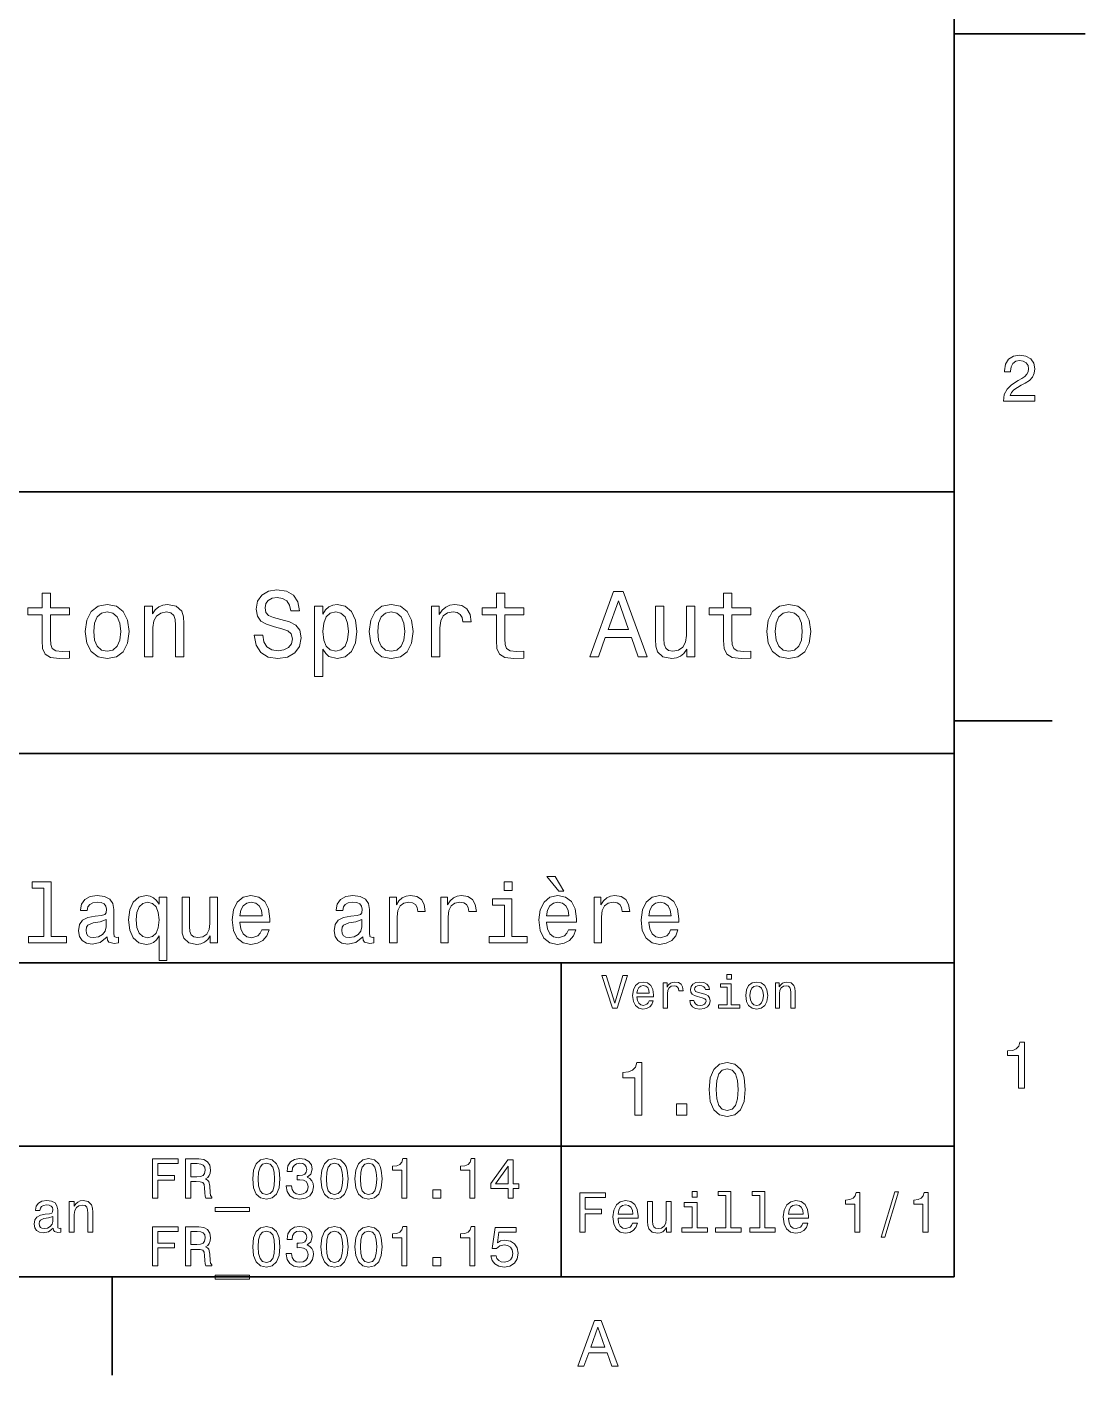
# Model space of a CAD drawing. Extents: x 0 to 297, y 0 to 210.
# Drawn here: x 216.2 to 297, y 2.5 to 105.5 of the extents above; entities that cross this region are included whole.
import ezdxf

# ---------------------------------------------------------------- set-up
doc = ezdxf.new("R2010")
doc.units = 0

msp = doc.modelspace()

# ---------------------------------------------------------------- linework, layer by layer
at = {"color": 7, "lineweight": 35}
for p, q in [((287, 10), (287, 200)), ((97, 70), (287, 70)), ((287, 70), (287, 10)), ((162, 50), (287, 50)), ((162, 34), (287, 34)), ((257, 10), (257, 34)), ((162, 20), (287, 20)), ((10, 10), (287, 10)), ((97, 10), (287, 10))]:
    msp.add_line(p, q, dxfattribs=at)
at = {"color": 7, "lineweight": 35, "ltscale": 0.25}
msp.add_line((287, 105), (297, 105), dxfattribs=at)
at = {"color": 7, "lineweight": 35, "ltscale": 0.1875}
for p, q in [((287, 52.5), (294.5, 52.5)), ((222.699997, 10), (222.699997, 2.5))]:
    msp.add_line(p, q, dxfattribs=at)
at = {"color": 7, "lineweight": 13}
for points in [[(290.76947, 76.916786), (293.175079, 76.916786), (293.175079, 77.350502), (291.273773, 77.350502), (291.3797, 77.587532), (291.561249, 77.784218), (292.121033, 78.142288), (292.418579, 78.293587), (292.751434, 78.510445), (292.988464, 78.762604), (293.124634, 79.060158), (293.175079, 79.398056), (293.089355, 79.821686), (292.852325, 80.154541), (292.489197, 80.366356), (292.020172, 80.442001), (291.536041, 80.35627), (291.167877, 80.119232), (290.930847, 79.740997), (290.850159, 79.241714), (290.850159, 79.171112), (291.309082, 79.171112), (291.309082, 79.211456), (291.354462, 79.554398), (291.490631, 79.806557), (291.707489, 79.967941), (291.994965, 80.023415), (292.287476, 79.972984), (292.504333, 79.846901), (292.645538, 79.650215), (292.695984, 79.403099), (292.660675, 79.171112), (292.56485, 78.974426), (292.403473, 78.802956), (292.181549, 78.651657), (291.884003, 78.490273), (291.389771, 78.177589), (291.041779, 77.844742), (290.835022, 77.441284), (290.76947, 76.931915)], [(217.353027, 60.579971), (217.353027, 58.64193), (217.396255, 58.015129), (217.597992, 57.582851), (218.001434, 57.330688), (218.685883, 57.244236), (219.43515, 57.280258), (219.43515, 57.827808), (218.887604, 57.78458), (218.390488, 57.842216), (218.123917, 58.022331), (218.008652, 58.324928), (217.98703, 58.75), (217.98703, 60.579971), (219.43515, 60.579971), (219.43515, 61.120316), (217.98703, 61.120316), (217.98703, 62.251438), (217.353027, 62.251438), (217.353027, 61.120316), (216.257935, 61.120316), (216.257935, 60.579971)], [(234.20462, 59.030979), (233.548996, 59.030979), (233.693085, 58.267288), (234.053314, 57.70533), (234.608078, 57.366714), (235.357361, 57.244236), (236.099426, 57.359509), (236.654175, 57.67651), (237.007202, 58.17363), (237.136902, 58.82925), (237.028824, 59.420029), (236.726227, 59.801872), (236.236313, 60.054031), (235.580704, 60.241352), (235.018738, 60.378242), (234.651306, 60.536743), (234.442368, 60.767288), (234.377533, 61.127522), (234.442368, 61.451729), (234.629684, 61.696686), (234.917877, 61.862389), (235.314133, 61.920029), (235.71759, 61.84798), (236.034592, 61.653458), (236.24353, 61.32925), (236.344391, 60.889767), (237, 60.889767), (237, 60.904179), (236.884735, 61.581409), (236.546112, 62.085732), (236.01297, 62.402737), (235.292511, 62.510807), (234.644104, 62.402737), (234.139771, 62.100143), (233.815567, 61.631844), (233.700287, 61.026657), (233.793961, 60.486309), (234.067734, 60.118874), (234.5, 59.873917), (235.09079, 59.6866), (235.674362, 59.520893), (236.113831, 59.362389), (236.380402, 59.131844), (236.47406, 58.757202), (236.387619, 58.375359), (236.164276, 58.087173), (235.825653, 57.907059), (235.386169, 57.849422), (234.896255, 57.928673), (234.521622, 58.159222), (234.283875, 58.533859)], [(252.05043, 60.579971), (252.05043, 58.64193), (252.093658, 58.015129), (252.29538, 57.582851), (252.698853, 57.330688), (253.383286, 57.244236), (254.132568, 57.280258), (254.132568, 57.827808), (253.585022, 57.78458), (253.087891, 57.842216), (252.82132, 58.022331), (252.706055, 58.324928), (252.684448, 58.75), (252.684448, 60.579971), (254.132568, 60.579971), (254.132568, 61.120316), (252.684448, 61.120316), (252.684448, 62.251438), (252.05043, 62.251438), (252.05043, 61.120316), (250.955322, 61.120316), (250.955322, 60.579971)], [(259.175781, 57.381123), (259.838623, 57.381123), (260.364563, 58.850864), (262.360229, 58.850864), (262.886169, 57.381123), (263.563416, 57.381123), (261.733429, 62.388329), (260.998566, 62.388329)], [(269.399109, 60.579971), (269.399109, 58.64193), (269.442352, 58.015129), (269.644073, 57.582851), (270.047546, 57.330688), (270.731995, 57.244236), (271.481262, 57.280258), (271.481262, 57.827808), (270.933716, 57.78458), (270.436584, 57.842216), (270.170013, 58.022331), (270.054749, 58.324928), (270.033142, 58.75), (270.033142, 60.579971), (271.481262, 60.579971), (271.481262, 61.120316), (270.033142, 61.120316), (270.033142, 62.251438), (269.399109, 62.251438), (269.399109, 61.120316), (268.304016, 61.120316), (268.304016, 60.579971)], [(220.65274, 59.311958), (220.768005, 58.432995), (221.099426, 57.78458), (221.625366, 57.381123), (222.331421, 57.244236), (223.030258, 57.381123), (223.556198, 57.777374), (223.887604, 58.425793), (224.010086, 59.311958), (223.887604, 60.190922), (223.556198, 60.846542), (223.030258, 61.242794), (222.331421, 61.386887), (221.625366, 61.242794), (221.099426, 60.839336), (220.768005, 60.190922)], [(221.301147, 59.319164), (221.365997, 59.967579), (221.567719, 60.435879), (221.891937, 60.72406), (222.331421, 60.824928), (222.763687, 60.72406), (223.087891, 60.443081), (223.289627, 59.967579), (223.361679, 59.319164), (223.289627, 58.663544), (223.087891, 58.188038), (222.763687, 57.899853), (222.331421, 57.806194), (221.891937, 57.899853), (221.567719, 58.188038), (221.365997, 58.663544)], [(225.177246, 57.381123), (225.811249, 57.381123), (225.811249, 59.614552), (225.876083, 60.12608), (226.085022, 60.500717), (226.409225, 60.731266), (226.841507, 60.817722), (227.187317, 60.745674), (227.403458, 60.551151), (227.511536, 60.226944), (227.547546, 59.794666), (227.547546, 57.381123), (228.181564, 57.381123), (228.181564, 59.924351), (228.15274, 60.435879), (228.023056, 60.86095), (227.597992, 61.25), (226.935165, 61.386887), (226.567719, 61.336452), (226.257935, 61.199566), (225.991364, 60.969017), (225.782425, 60.659222), (225.782425, 61.25), (225.177246, 61.25)], [(238.786743, 60.652016), (238.786743, 61.25), (238.15274, 61.25), (238.15274, 55.882565), (238.786743, 55.882565), (238.786743, 57.971901), (239.010101, 57.633286), (239.262253, 57.409943), (239.896271, 57.244236), (240.50145, 57.381123), (240.976959, 57.791786), (241.286743, 58.440201), (241.402023, 59.319164), (241.286743, 60.190922), (240.976959, 60.839336), (240.50145, 61.242794), (239.896271, 61.386887), (239.550446, 61.343658), (239.255051, 61.206772), (239.002899, 60.976223)], [(239.788193, 57.8134), (239.363129, 57.907059), (239.053314, 58.195244), (238.858795, 58.663544), (238.793945, 59.319164), (238.858795, 59.967579), (239.053314, 60.435879), (239.363129, 60.716858), (239.788193, 60.817722), (240.177246, 60.716858), (240.48703, 60.428673), (240.681564, 59.960373), (240.753601, 59.319164), (240.681564, 58.67075), (240.48703, 58.195244), (240.177246, 57.907059)], [(242.338623, 59.311958), (242.453888, 58.432995), (242.785309, 57.78458), (243.311249, 57.381123), (244.017303, 57.244236), (244.716141, 57.381123), (245.242081, 57.777374), (245.573486, 58.425793), (245.695969, 59.311958), (245.573486, 60.190922), (245.242081, 60.846542), (244.716141, 61.242794), (244.017303, 61.386887), (243.311249, 61.242794), (242.785309, 60.839336), (242.453888, 60.190922)], [(242.98703, 59.319164), (243.05188, 59.967579), (243.253601, 60.435879), (243.57782, 60.72406), (244.017303, 60.824928), (244.449585, 60.72406), (244.773773, 60.443081), (244.97551, 59.967579), (245.047546, 59.319164), (244.97551, 58.663544), (244.773773, 58.188038), (244.449585, 57.899853), (244.017303, 57.806194), (243.57782, 57.899853), (243.253601, 58.188038), (243.05188, 58.663544)], [(247.100861, 57.381123), (247.734863, 57.381123), (247.734863, 59.592937), (247.799713, 60.12608), (247.994232, 60.507923), (248.311249, 60.738472), (248.736313, 60.817722), (249.053314, 60.767288), (249.291077, 60.623199), (249.435165, 60.378242), (249.485596, 60.046829), (250.126801, 60.046829), (250.040344, 60.630402), (249.802597, 61.048271), (249.406342, 61.30043), (248.865997, 61.386887), (248.498566, 61.32925), (248.181549, 61.185158), (247.900574, 60.940201), (247.677246, 60.608788), (247.677246, 61.25), (247.100861, 61.25)], [(260.595093, 59.463257), (261.365997, 61.667866), (262.136902, 59.463257)], [(267.194519, 61.25), (266.560516, 61.25), (266.560516, 59.016571), (266.488464, 58.497837), (266.279541, 58.123196), (265.955322, 57.892651), (265.530243, 57.820602), (265.19165, 57.878242), (264.975494, 58.051151), (264.853027, 58.346542), (264.824219, 58.764408), (264.824219, 61.25), (264.190186, 61.25), (264.190186, 58.706772), (264.211792, 58.195244), (264.348694, 57.770172), (264.766571, 57.381123), (265.436584, 57.244236), (265.796814, 57.294666), (266.106628, 57.424351), (266.373199, 57.647694), (266.589325, 57.971901), (266.589325, 57.381123), (267.194519, 57.381123)], [(272.698853, 59.311958), (272.814117, 58.432995), (273.145508, 57.78458), (273.671448, 57.381123), (274.377502, 57.244236), (275.076355, 57.381123), (275.602295, 57.777374), (275.933716, 58.425793), (276.056183, 59.311958), (275.933716, 60.190922), (275.602295, 60.846542), (275.076355, 61.242794), (274.377502, 61.386887), (273.671448, 61.242794), (273.145508, 60.839336), (272.814117, 60.190922)], [(273.34726, 59.319164), (273.412109, 59.967579), (273.613831, 60.435879), (273.938019, 60.72406), (274.377502, 60.824928), (274.809784, 60.72406), (275.134003, 60.443081), (275.335724, 59.967579), (275.407776, 59.319164), (275.335724, 58.663544), (275.134003, 58.188038), (274.809784, 57.899853), (274.377502, 57.806194), (273.938019, 57.899853), (273.613831, 58.188038), (273.412109, 58.663544)], [(217.485596, 39.706051), (217.485596, 36.010086), (216.311951, 36.010086), (216.311951, 35.530258), (219.223343, 35.530258), (219.223343, 36.010086), (218.056198, 36.010086), (218.056198, 40.185879), (216.590775, 40.185879), (216.590775, 39.706051)], [(253.245667, 40.185879), (252.642639, 40.185879), (252.642639, 39.537464), (253.245667, 39.537464)], [(257.188049, 39.485588), (256.539612, 40.587894), (255.904175, 40.587894), (256.805481, 39.485588)], [(222.322769, 35.98415), (222.322769, 35.964695), (222.355179, 35.744236), (222.452454, 35.588615), (222.860947, 35.465416), (223.17868, 35.517288), (223.17868, 35.958214), (223.042511, 35.938759), (222.860947, 36.023052), (222.828522, 36.282421), (222.828522, 38.085014), (222.750717, 38.545387), (222.523773, 38.869595), (222.128235, 39.064121), (221.570602, 39.135445), (221.02594, 39.057636), (220.623917, 38.837173), (220.371033, 38.493515), (220.286743, 38.039623), (220.286743, 38.000721), (220.798981, 38.000721), (220.844376, 38.273052), (220.98703, 38.467579), (221.220459, 38.584293), (221.551147, 38.629681), (221.868866, 38.59726), (222.095825, 38.5), (222.231995, 38.331409), (222.277374, 38.09798), (222.251434, 37.825645), (222.14769, 37.68948), (221.888321, 37.624638), (221.402008, 37.572765), (220.844376, 37.456051), (220.448853, 37.248558), (220.215424, 36.924351), (220.144089, 36.444523), (220.208923, 36.016571), (220.409943, 35.698845), (220.734146, 35.497837), (221.181549, 35.426514), (221.784576, 35.562679)], [(226.297546, 38.474064), (226.096542, 38.76585), (225.869598, 38.973343), (225.603745, 39.090057), (225.298981, 39.135445), (224.747833, 39.005764), (224.319885, 38.642651), (224.041061, 38.059078), (223.943802, 37.274494), (224.041061, 36.483429), (224.319885, 35.899857), (224.747833, 35.530258), (225.298981, 35.407059), (225.603745, 35.445965), (225.863113, 35.556194), (226.090057, 35.757202), (226.297546, 36.061958), (226.297546, 34.181557), (226.868149, 34.181557), (226.868149, 39.012245), (226.297546, 39.012245)], [(224.527374, 37.274494), (224.585724, 37.851585), (224.767288, 38.273052), (225.039627, 38.532421), (225.396255, 38.623199), (225.772339, 38.532421), (226.057632, 38.279537), (226.226227, 37.858067), (226.291061, 37.274494), (226.226227, 36.684437), (226.057632, 36.262966), (225.772339, 36.003601), (225.396255, 35.919308), (225.039627, 36.003601), (224.767288, 36.262966), (224.585724, 36.690922)], [(230.745667, 39.012245), (230.175064, 39.012245), (230.175064, 37.002159), (230.110229, 36.535301), (229.92218, 36.198124), (229.630402, 35.990631), (229.247833, 35.925793), (228.943085, 35.977665), (228.74855, 36.133286), (228.638321, 36.399136), (228.612396, 36.775215), (228.612396, 39.012245), (228.041779, 39.012245), (228.041779, 36.723343), (228.061234, 36.262966), (228.184433, 35.880402), (228.560516, 35.530258), (229.163544, 35.407059), (229.487747, 35.45245), (229.766571, 35.569164), (230.006485, 35.770172), (230.201004, 36.061958), (230.201004, 35.530258), (230.745667, 35.530258)], [(232.463974, 37.105907), (234.746399, 37.105907), (234.752869, 37.371758), (234.649139, 38.117435), (234.363831, 38.675072), (233.909943, 39.012245), (233.306915, 39.135445), (232.716858, 39.005764), (232.26297, 38.642651), (231.971176, 38.052593), (231.867432, 37.274494), (231.964691, 36.476944), (232.256485, 35.893372), (232.703888, 35.530258), (233.28746, 35.407059), (233.793228, 35.491352), (234.208206, 35.711815), (234.51297, 36.061958), (234.688034, 36.528816), (234.123917, 36.528816), (234.007202, 36.269451), (233.838608, 36.074928), (233.35878, 35.919308), (232.989197, 35.990631), (232.710373, 36.217579), (232.528809, 36.587173), (232.463974, 37.086452)], [(232.463974, 37.585735), (232.535294, 38.033138), (232.710373, 38.363831), (232.976227, 38.564842), (233.326355, 38.636166), (233.670029, 38.564842), (233.935883, 38.363831), (234.097977, 38.033138), (234.156342, 37.585735)], [(241.840057, 35.98415), (241.840057, 35.964695), (241.872467, 35.744236), (241.969727, 35.588615), (242.378235, 35.465416), (242.695953, 35.517288), (242.695953, 35.958214), (242.559784, 35.938759), (242.378235, 36.023052), (242.34581, 36.282421), (242.34581, 38.085014), (242.268005, 38.545387), (242.041061, 38.869595), (241.645523, 39.064121), (241.087891, 39.135445), (240.543213, 39.057636), (240.141205, 38.837173), (239.888321, 38.493515), (239.804031, 38.039623), (239.804031, 38.000721), (240.316284, 38.000721), (240.361664, 38.273052), (240.504318, 38.467579), (240.737747, 38.584293), (241.068436, 38.629681), (241.386169, 38.59726), (241.613098, 38.5), (241.749268, 38.331409), (241.794662, 38.09798), (241.768723, 37.825645), (241.664978, 37.68948), (241.405609, 37.624638), (240.919312, 37.572765), (240.361664, 37.456051), (239.966125, 37.248558), (239.732697, 36.924351), (239.661377, 36.444523), (239.726227, 36.016571), (239.927231, 35.698845), (240.251434, 35.497837), (240.698837, 35.426514), (241.301865, 35.562679)], [(243.889038, 35.530258), (244.459656, 35.530258), (244.459656, 37.520893), (244.518005, 38.000721), (244.693085, 38.344379), (244.978378, 38.551872), (245.360947, 38.623199), (245.64624, 38.577808), (245.860229, 38.448124), (245.989899, 38.227665), (246.035294, 37.929394), (246.612381, 37.929394), (246.534576, 38.454609), (246.320602, 38.830692), (245.963974, 39.057636), (245.477661, 39.135445), (245.146973, 39.083572), (244.861664, 38.953888), (244.60878, 38.733429), (244.407776, 38.435158), (244.407776, 39.012245), (243.889038, 39.012245)], [(247.792496, 35.530258), (248.363098, 35.530258), (248.363098, 37.520893), (248.421463, 38.000721), (248.596527, 38.344379), (248.881836, 38.551872), (249.264404, 38.623199), (249.549713, 38.577808), (249.763672, 38.448124), (249.893372, 38.227665), (249.938751, 37.929394), (250.515839, 37.929394), (250.438034, 38.454609), (250.22406, 38.830692), (249.867432, 39.057636), (249.381119, 39.135445), (249.050415, 39.083572), (248.765121, 38.953888), (248.512238, 38.733429), (248.311234, 38.435158), (248.311234, 39.012245), (247.792496, 39.012245)], [(253.226227, 36.010086), (253.226227, 38.895531), (251.760803, 38.895531), (251.760803, 38.409222), (252.655609, 38.409222), (252.655609, 36.010086), (251.488464, 36.010086), (251.488464, 35.530258), (254.406342, 35.530258), (254.406342, 36.010086)], [(255.88472, 37.105907), (258.167145, 37.105907), (258.173645, 37.371758), (258.069885, 38.117435), (257.784576, 38.675072), (257.330688, 39.012245), (256.727661, 39.135445), (256.137604, 39.005764), (255.683716, 38.642651), (255.391937, 38.052593), (255.288177, 37.274494), (255.385437, 36.476944), (255.677231, 35.893372), (256.124634, 35.530258), (256.708191, 35.407059), (257.213989, 35.491352), (257.628967, 35.711815), (257.933716, 36.061958), (258.108795, 36.528816), (257.544678, 36.528816), (257.427948, 36.269451), (257.259369, 36.074928), (256.779541, 35.919308), (256.409943, 35.990631), (256.131104, 36.217579), (255.949554, 36.587173), (255.88472, 37.086452)], [(255.88472, 37.585735), (255.956055, 38.033138), (256.131104, 38.363831), (256.396973, 38.564842), (256.747131, 38.636166), (257.090759, 38.564842), (257.356628, 38.363831), (257.518738, 38.033138), (257.577087, 37.585735)], [(259.502869, 35.530258), (260.073486, 35.530258), (260.073486, 37.520893), (260.131836, 38.000721), (260.306915, 38.344379), (260.592224, 38.551872), (260.974792, 38.623199), (261.260071, 38.577808), (261.47406, 38.448124), (261.60376, 38.227665), (261.649139, 37.929394), (262.226227, 37.929394), (262.148407, 38.454609), (261.934448, 38.830692), (261.57782, 39.057636), (261.091492, 39.135445), (260.760803, 39.083572), (260.475494, 38.953888), (260.222626, 38.733429), (260.021606, 38.435158), (260.021606, 39.012245), (259.502869, 39.012245)], [(263.69165, 37.105907), (265.97406, 37.105907), (265.98053, 37.371758), (265.876801, 38.117435), (265.591492, 38.675072), (265.137604, 39.012245), (264.534576, 39.135445), (263.944519, 39.005764), (263.490631, 38.642651), (263.198853, 38.052593), (263.095093, 37.274494), (263.192352, 36.476944), (263.484131, 35.893372), (263.931549, 35.530258), (264.515137, 35.407059), (265.020874, 35.491352), (265.435883, 35.711815), (265.740631, 36.061958), (265.91571, 36.528816), (265.351563, 36.528816), (265.234863, 36.269451), (265.066284, 36.074928), (264.586456, 35.919308), (264.216858, 35.990631), (263.938049, 36.217579), (263.75647, 36.587173), (263.69165, 37.086452)], [(263.69165, 37.585735), (263.76297, 38.033138), (263.938049, 38.363831), (264.203888, 38.564842), (264.554016, 38.636166), (264.897705, 38.564842), (265.163544, 38.363831), (265.325653, 38.033138), (265.384003, 37.585735)], [(222.257919, 36.749279), (222.180115, 36.412102), (221.972626, 36.152737), (221.661377, 35.98415), (221.278809, 35.925793), (221.03241, 35.958214), (220.857346, 36.061958), (220.747116, 36.243515), (220.714691, 36.496395), (220.740631, 36.723343), (220.844376, 36.885445), (221.259369, 37.067001), (221.784576, 37.14481), (222.257919, 37.30043)], [(241.775208, 36.749279), (241.697403, 36.412102), (241.489899, 36.152737), (241.178665, 35.98415), (240.796112, 35.925793), (240.549713, 35.958214), (240.374634, 36.061958), (240.264404, 36.243515), (240.231979, 36.496395), (240.257919, 36.723343), (240.361664, 36.885445), (240.776642, 37.067001), (241.301865, 37.14481), (241.775208, 37.30043)], [(261.71109, 33.03458), (261.08429, 30.905619), (260.439484, 33.03458), (260.09726, 33.03458), (260.904175, 30.530979), (261.264404, 30.530979), (262.053314, 33.03458)], [(269.992798, 33.117435), (269.657776, 33.117435), (269.657776, 32.757202), (269.992798, 32.757202)], [(262.784576, 31.40634), (264.052582, 31.40634), (264.056183, 31.554033), (263.998566, 31.9683), (263.840057, 32.278099), (263.587891, 32.465416), (263.252869, 32.533859), (262.925079, 32.461815), (262.672913, 32.260086), (262.510803, 31.932276), (262.453156, 31.5), (262.507202, 31.056915), (262.669312, 30.732708), (262.917877, 30.530979), (263.242065, 30.462536), (263.523041, 30.509365), (263.753601, 30.631844), (263.922913, 30.826368), (264.020172, 31.085733), (263.706787, 31.085733), (263.641937, 30.941643), (263.548279, 30.833572), (263.281708, 30.747118), (263.076355, 30.786743), (262.921478, 30.912823), (262.820618, 31.118155), (262.784576, 31.395533)], [(262.784576, 31.672911), (262.824219, 31.921469), (262.921478, 32.105186), (263.069153, 32.216858), (263.263702, 32.256485), (263.45462, 32.216858), (263.602295, 32.105186), (263.692352, 31.921469), (263.724792, 31.672911)], [(264.794678, 30.530979), (265.111664, 30.530979), (265.111664, 31.636887), (265.144104, 31.903458), (265.241364, 32.094379), (265.399841, 32.209652), (265.612396, 32.249279), (265.770905, 32.224064), (265.889771, 32.152016), (265.961823, 32.029537), (265.98703, 31.863832), (266.307648, 31.863832), (266.264404, 32.155621), (266.145538, 32.364552), (265.947418, 32.490635), (265.677246, 32.533859), (265.49353, 32.505043), (265.335022, 32.432995), (265.194519, 32.310516), (265.082855, 32.144814), (265.082855, 32.465416), (264.794678, 32.465416)], [(267.791779, 31.658501), (267.485596, 31.730547), (267.258636, 31.8134), (267.182983, 31.982708), (267.20462, 32.101585), (267.280273, 32.188038), (267.40274, 32.242073), (267.579254, 32.263687), (267.748566, 32.242073), (267.881836, 32.177231), (267.968292, 32.079971), (268.004333, 31.950287), (268.314117, 31.950287), (268.314117, 31.957493), (268.260101, 32.191643), (268.112396, 32.375359), (267.881836, 32.490635), (267.579254, 32.533859), (267.273041, 32.490635), (267.049713, 32.371758), (266.90921, 32.195244), (266.865997, 31.971901), (266.898407, 31.755764), (266.999268, 31.604465), (267.164978, 31.496397), (267.406342, 31.420748), (267.759369, 31.334293), (267.975494, 31.244236), (268.033142, 31.17219), (268.054749, 31.064121), (268.022339, 30.930836), (267.935883, 30.829971), (267.79538, 30.765129), (267.608063, 30.743515), (267.409943, 30.765129), (267.265839, 30.840778), (267.168579, 30.963255), (267.128967, 31.132565), (266.822754, 31.132565), (266.873199, 30.844379), (267.020905, 30.635447), (267.255035, 30.509365), (267.579254, 30.462536), (267.917877, 30.509365), (268.166412, 30.635447), (268.317719, 30.837175), (268.371765, 31.100143), (268.332123, 31.327089), (268.220459, 31.481987), (268.036743, 31.582851)], [(269.981995, 30.79755), (269.981995, 32.400574), (269.167877, 32.400574), (269.167877, 32.130402), (269.664978, 32.130402), (269.664978, 30.79755), (269.016571, 30.79755), (269.016571, 30.530979), (270.637604, 30.530979), (270.637604, 30.79755)], [(271.087891, 31.496397), (271.145538, 31.056915), (271.311249, 30.732708), (271.574219, 30.530979), (271.927246, 30.462536), (272.276672, 30.530979), (272.539612, 30.729107), (272.705322, 31.053314), (272.766571, 31.496397), (272.705322, 31.935879), (272.539612, 32.263687), (272.276672, 32.461815), (271.927246, 32.533859), (271.574219, 32.461815), (271.311249, 32.260086), (271.145538, 31.935879)], [(271.412109, 31.5), (271.444519, 31.824207), (271.54538, 32.058357), (271.707489, 32.20245), (271.927246, 32.25288), (272.143372, 32.20245), (272.305481, 32.061958), (272.406342, 31.824207), (272.442352, 31.5), (272.406342, 31.17219), (272.305481, 30.934437), (272.143372, 30.790344), (271.927246, 30.743515), (271.707489, 30.790344), (271.54538, 30.934437), (271.444519, 31.17219)], [(273.350159, 30.530979), (273.667145, 30.530979), (273.667145, 31.647694), (273.699554, 31.903458), (273.804047, 32.090778), (273.966125, 32.206051), (274.182281, 32.249279), (274.355194, 32.213257), (274.463257, 32.115993), (274.517303, 31.95389), (274.535309, 31.737751), (274.535309, 30.530979), (274.852295, 30.530979), (274.852295, 31.802593), (274.837891, 32.058357), (274.773041, 32.270893), (274.560516, 32.465416), (274.229095, 32.533859), (274.04538, 32.508644), (273.890503, 32.440201), (273.757202, 32.324928), (273.65274, 32.170029), (273.65274, 32.465416), (273.350159, 32.465416)], [(291.909241, 24.416786), (292.368164, 24.416786), (292.368164, 27.942001), (292.025208, 27.942001), (291.934448, 27.634365), (291.752899, 27.427593), (291.475525, 27.306557), (291.092224, 27.266211), (291.092224, 26.90814), (291.909241, 26.90814)], [(262.631134, 22.360231), (263.155609, 22.360231), (263.155609, 26.38905), (262.763702, 26.38905), (262.659943, 26.037464), (262.452454, 25.801153), (262.135437, 25.662825), (261.697418, 25.616714), (261.697418, 25.207493), (262.631134, 25.207493)], [(268.285309, 24.314121), (268.371765, 23.409224), (268.642639, 22.763689), (269.074921, 22.371759), (269.674347, 22.244957), (270.268005, 22.371759), (270.700287, 22.763689), (270.965424, 23.409224), (271.057648, 24.314121), (270.965424, 25.213257), (270.855896, 25.570606), (270.700287, 25.864553), (270.268005, 26.256485), (269.674347, 26.38905), (269.074921, 26.256485), (268.642639, 25.858791), (268.371765, 25.213257)], [(268.838623, 24.314121), (268.884735, 25.011528), (269.028809, 25.51297), (269.288177, 25.806917), (269.674347, 25.910664), (270.054749, 25.806917), (270.314117, 25.51297), (270.458221, 25.011528), (270.504333, 24.314121), (270.458221, 23.610952), (270.314117, 23.10951), (270.054749, 22.815563), (269.674347, 22.717581), (269.288177, 22.815563), (269.028809, 23.10951), (268.884735, 23.610952)], [(265.806915, 22.360231), (266.602295, 22.360231), (266.602295, 23.219021), (265.806915, 23.219021)], [(225.789612, 16.020172), (226.191635, 16.020172), (226.191635, 17.399136), (227.453888, 17.399136), (227.453888, 17.757925), (226.191635, 17.757925), (226.191635, 18.657061), (227.743515, 18.657061), (227.743515, 19.020172), (225.789612, 19.020172)], [(228.314117, 16.020172), (228.716125, 16.020172), (228.716125, 17.286743), (229.126801, 17.286743), (229.429382, 17.273775), (229.619598, 17.213255), (229.723343, 17.070604), (229.766571, 16.815561), (229.788177, 16.426512), (229.814117, 16.171469), (229.865982, 16.020172), (230.319885, 16.020172), (230.319885, 16.102304), (230.220459, 16.223343), (230.185867, 16.448126), (230.155609, 16.932276), (230.082123, 17.291065), (229.982697, 17.403458), (229.827087, 17.48559), (230, 17.593658), (230.121033, 17.744957), (230.198837, 17.935158), (230.224777, 18.164265), (230.164261, 18.527376), (229.991348, 18.799711), (229.706039, 18.963976), (229.317001, 19.020172), (228.314117, 19.020172)], [(229.204605, 18.652737), (229.468292, 18.626801), (229.654175, 18.544668), (229.770889, 18.393372), (229.809799, 18.155619), (229.766571, 17.904898), (229.649857, 17.753601), (229.451004, 17.675793), (229.178665, 17.654179), (228.716125, 17.654179), (228.716125, 18.652737)], [(233.440918, 17.48559), (233.505753, 16.806915), (233.708923, 16.322765), (234.033142, 16.028818), (234.482697, 15.933717), (234.927948, 16.028818), (235.252151, 16.322765), (235.451004, 16.806915), (235.520172, 17.48559), (235.451004, 18.159943), (235.368866, 18.427954), (235.252151, 18.648415), (234.927948, 18.942362), (234.482697, 19.041786), (234.033142, 18.942362), (233.708923, 18.644093), (233.505753, 18.159943)], [(233.855896, 17.48559), (233.890488, 18.008644), (233.99855, 18.384726), (234.193085, 18.605186), (234.482697, 18.682997), (234.768005, 18.605186), (234.962524, 18.384726), (235.070602, 18.008644), (235.105179, 17.48559), (235.070602, 16.958212), (234.962524, 16.582132), (234.768005, 16.361671), (234.482697, 16.288183), (234.193085, 16.361671), (233.99855, 16.582132), (233.890488, 16.958212)], [(235.995667, 16.962536), (235.995667, 16.932276), (236.064835, 16.51729), (236.268005, 16.206051), (236.587891, 16.007204), (237.01152, 15.933717), (237.46109, 16.007204), (237.798264, 16.197405), (238.014404, 16.5), (238.092209, 16.889048), (238.057632, 17.144091), (237.962524, 17.351583), (237.806915, 17.511526), (237.599426, 17.628241), (237.880402, 17.861671), (237.979828, 18.233429), (237.914978, 18.570604), (237.729095, 18.825647), (237.426514, 18.98559), (237.01152, 19.041786), (236.622467, 18.972622), (236.324203, 18.782421), (236.129684, 18.479826), (236.064835, 18.077808), (236.064835, 18.04755), (236.449554, 18.04755), (236.484146, 18.324207), (236.596542, 18.523054), (236.778091, 18.644093), (237.033142, 18.687319), (237.257919, 18.652737), (237.42218, 18.561958), (237.521606, 18.414986), (237.560516, 18.216137), (237.521606, 18.004322), (237.417862, 17.861671), (237.236313, 17.775215), (236.989914, 17.749279), (236.82132, 17.753601), (236.82132, 17.412104), (237.033142, 17.420748), (237.305466, 17.381844), (237.508636, 17.278097), (237.629684, 17.109509), (237.672913, 16.889048), (237.625351, 16.638329), (237.5, 16.452448), (237.301147, 16.335733), (237.03746, 16.296829), (236.765121, 16.340057), (236.566284, 16.46974), (236.440918, 16.677233), (236.393372, 16.962536)], [(238.645523, 17.48559), (238.710373, 16.806915), (238.913544, 16.322765), (239.237747, 16.028818), (239.687317, 15.933717), (240.132553, 16.028818), (240.456772, 16.322765), (240.655609, 16.806915), (240.724777, 17.48559), (240.655609, 18.159943), (240.573486, 18.427954), (240.456772, 18.648415), (240.132553, 18.942362), (239.687317, 19.041786), (239.237747, 18.942362), (238.913544, 18.644093), (238.710373, 18.159943)], [(239.060516, 17.48559), (239.095093, 18.008644), (239.203171, 18.384726), (239.39769, 18.605186), (239.687317, 18.682997), (239.97261, 18.605186), (240.167145, 18.384726), (240.275208, 18.008644), (240.309799, 17.48559), (240.275208, 16.958212), (240.167145, 16.582132), (239.97261, 16.361671), (239.687317, 16.288183), (239.39769, 16.361671), (239.203171, 16.582132), (239.095093, 16.958212)], [(241.247833, 17.48559), (241.312668, 16.806915), (241.515839, 16.322765), (241.840057, 16.028818), (242.289612, 15.933717), (242.734863, 16.028818), (243.059067, 16.322765), (243.257919, 16.806915), (243.327087, 17.48559), (243.257919, 18.159943), (243.175781, 18.427954), (243.059067, 18.648415), (242.734863, 18.942362), (242.289612, 19.041786), (241.840057, 18.942362), (241.515839, 18.644093), (241.312668, 18.159943)], [(241.662811, 17.48559), (241.697403, 18.008644), (241.805466, 18.384726), (242, 18.605186), (242.289612, 18.682997), (242.574921, 18.605186), (242.76944, 18.384726), (242.877518, 18.008644), (242.912094, 17.48559), (242.877518, 16.958212), (242.76944, 16.582132), (242.574921, 16.361671), (242.289612, 16.288183), (242, 16.361671), (241.805466, 16.582132), (241.697403, 16.958212)], [(244.814117, 16.020172), (245.207489, 16.020172), (245.207489, 19.041786), (244.913544, 19.041786), (244.835724, 18.778097), (244.680115, 18.600864), (244.442352, 18.497118), (244.113831, 18.462536), (244.113831, 18.155619), (244.814117, 18.155619)], [(250.018723, 16.020172), (250.412094, 16.020172), (250.412094, 19.041786), (250.118149, 19.041786), (250.040344, 18.778097), (249.88472, 18.600864), (249.646973, 18.497118), (249.318436, 18.462536), (249.318436, 18.155619), (250.018723, 18.155619)], [(252.9366, 16.020172), (253.325653, 16.020172), (253.325653, 16.763687), (253.753601, 16.763687), (253.753601, 17.109509), (253.325653, 17.109509), (253.325653, 18.95533), (252.932281, 18.95533), (251.618149, 17.144091), (251.618149, 16.763687), (252.9366, 16.763687)], [(251.981262, 17.109509), (252.9366, 18.45389), (252.9366, 17.109509)], [(247.195953, 16.020172), (247.792511, 16.020172), (247.792511, 16.664265), (247.195953, 16.664265)], [(267.389038, 16.532421), (266.98703, 16.532421), (266.98703, 16.100145), (267.389038, 16.100145)], [(269.572052, 16.212536), (269.572052, 13.748559), (268.789612, 13.748559), (268.789612, 13.428675), (270.73056, 13.428675), (270.73056, 13.748559), (269.952454, 13.748559), (269.952454, 16.532421), (268.975494, 16.532421), (268.975494, 16.212536)], [(272.174347, 16.212536), (272.174347, 13.748559), (271.391937, 13.748559), (271.391937, 13.428675), (273.332855, 13.428675), (273.332855, 13.748559), (272.554749, 13.748559), (272.554749, 16.532421), (271.57782, 16.532421), (271.57782, 16.212536)], [(281.42218, 13.026657), (281.720459, 13.026657), (282.766571, 16.510807), (282.463989, 16.510807)], [(218.206055, 13.731268), (218.206055, 13.7183), (218.227661, 13.571326), (218.292511, 13.46758), (218.56485, 13.385448), (218.776657, 13.42003), (218.776657, 13.713977), (218.685883, 13.701009), (218.56485, 13.757205), (218.543228, 13.930116), (218.543228, 15.131845), (218.491364, 15.438761), (218.340057, 15.6549), (218.07637, 15.784582), (217.70462, 15.832133), (217.341507, 15.78026), (217.073486, 15.633286), (216.904907, 15.404179), (216.848709, 15.101585), (216.848709, 15.075649), (217.190201, 15.075649), (217.220459, 15.257205), (217.315567, 15.386889), (217.471191, 15.464698), (217.69165, 15.494957), (217.903458, 15.473343), (218.054764, 15.408502), (218.145538, 15.29611), (218.175797, 15.140491), (218.158508, 14.958934), (218.08934, 14.868156), (217.916428, 14.824928), (217.592224, 14.790346), (217.220459, 14.712537), (216.956772, 14.574208), (216.801147, 14.358069), (216.753601, 14.038185), (216.796829, 13.752882), (216.930832, 13.541066), (217.146973, 13.407061), (217.445251, 13.35951), (217.84726, 13.450289)], [(219.429398, 13.428675), (219.809799, 13.428675), (219.809799, 14.768732), (219.848709, 15.075649), (219.97406, 15.300432), (220.168594, 15.438761), (220.427963, 15.490635), (220.635452, 15.447407), (220.765137, 15.330692), (220.829971, 15.136168), (220.851593, 14.876801), (220.851593, 13.428675), (221.231995, 13.428675), (221.231995, 14.954612), (221.214706, 15.261528), (221.136887, 15.516571), (220.881851, 15.75), (220.484161, 15.832133), (220.263687, 15.801874), (220.07782, 15.719741), (219.917877, 15.581412), (219.792511, 15.395534), (219.792511, 15.75), (219.429398, 15.75)], [(258.414978, 13.428675), (258.817017, 13.428675), (258.817017, 14.807637), (260.079254, 14.807637), (260.079254, 15.166427), (258.817017, 15.166427), (258.817017, 16.065563), (260.368866, 16.065563), (260.368866, 16.428675), (258.414978, 16.428675)], [(261.341492, 14.479107), (262.863098, 14.479107), (262.867432, 14.656341), (262.798279, 15.153459), (262.608063, 15.525217), (262.305481, 15.75), (261.903473, 15.832133), (261.510101, 15.745678), (261.207489, 15.503603), (261.01297, 15.110231), (260.943817, 14.591499), (261.008636, 14.059798), (261.203156, 13.67075), (261.501434, 13.428675), (261.890503, 13.346542), (262.227661, 13.402739), (262.504333, 13.549712), (262.707489, 13.783141), (262.824219, 14.09438), (262.44812, 14.09438), (262.370331, 13.92147), (262.257935, 13.791787), (261.938049, 13.688041), (261.69165, 13.735591), (261.505768, 13.886888), (261.384735, 14.133286), (261.341492, 14.466139)], [(261.341492, 14.798992), (261.389038, 15.097262), (261.505768, 15.317724), (261.682983, 15.45173), (261.916412, 15.49928), (262.145538, 15.45173), (262.322754, 15.317724), (262.430847, 15.097262), (262.469727, 14.798992)], [(265.400574, 15.75), (265.020172, 15.75), (265.020172, 14.409943), (264.976959, 14.098703), (264.851593, 13.873919), (264.657074, 13.735591), (264.402008, 13.692364), (264.198853, 13.726946), (264.069153, 13.830692), (263.995667, 14.007925), (263.978394, 14.258646), (263.978394, 15.75), (263.597992, 15.75), (263.597992, 14.224064), (263.610962, 13.917148), (263.693085, 13.662104), (263.943817, 13.428675), (264.345825, 13.346542), (264.561951, 13.376801), (264.747833, 13.454611), (264.907776, 13.588617), (265.037476, 13.783141), (265.037476, 13.428675), (265.400574, 13.428675)], [(267.376068, 13.748559), (267.376068, 15.672191), (266.399139, 15.672191), (266.399139, 15.347983), (266.995667, 15.347983), (266.995667, 13.748559), (266.21759, 13.748559), (266.21759, 13.428675), (268.162811, 13.428675), (268.162811, 13.748559)], [(274.353027, 14.479107), (275.874634, 14.479107), (275.878967, 14.656341), (275.809814, 15.153459), (275.619598, 15.525217), (275.317017, 15.75), (274.914978, 15.832133), (274.521606, 15.745678), (274.219025, 15.503603), (274.024506, 15.110231), (273.955322, 14.591499), (274.020172, 14.059798), (274.214691, 13.67075), (274.51297, 13.428675), (274.902008, 13.346542), (275.239197, 13.402739), (275.515839, 13.549712), (275.719025, 13.783141), (275.835724, 14.09438), (275.459656, 14.09438), (275.381836, 13.92147), (275.26944, 13.791787), (274.949554, 13.688041), (274.703186, 13.735591), (274.517303, 13.886888), (274.39624, 14.133286), (274.353027, 14.466139)], [(274.353027, 14.798992), (274.400574, 15.097262), (274.517303, 15.317724), (274.694519, 15.45173), (274.927948, 15.49928), (275.157074, 15.45173), (275.33429, 15.317724), (275.442352, 15.097262), (275.481262, 14.798992)], [(279.416443, 13.428675), (279.809814, 13.428675), (279.809814, 16.450289), (279.515839, 16.450289), (279.438049, 16.1866), (279.28241, 16.009367), (279.044678, 15.905621), (278.716125, 15.871038), (278.716125, 15.564121), (279.416443, 15.564121)], [(284.621033, 13.428675), (285.014404, 13.428675), (285.014404, 16.450289), (284.720459, 16.450289), (284.642639, 16.1866), (284.48703, 16.009367), (284.249268, 15.905621), (283.920746, 15.871038), (283.920746, 15.564121), (284.621033, 15.564121)], [(218.162827, 14.241355), (218.110962, 14.016571), (217.972626, 13.84366), (217.765137, 13.731268), (217.510086, 13.692364), (217.345825, 13.713977), (217.229111, 13.783141), (217.155624, 13.904179), (217.134003, 14.072767), (217.151306, 14.224064), (217.220459, 14.332133), (217.497116, 14.453171), (217.84726, 14.505044), (218.162827, 14.60879)], [(230.579239, 15.302593), (230.579239, 14.999999), (233.181549, 14.999999), (233.181549, 15.302593)], [(225.789612, 10.837174), (226.191635, 10.837174), (226.191635, 12.216137), (227.453888, 12.216137), (227.453888, 12.574926), (226.191635, 12.574926), (226.191635, 13.474062), (227.743515, 13.474062), (227.743515, 13.837174), (225.789612, 13.837174)], [(228.314117, 10.837174), (228.716125, 10.837174), (228.716125, 12.103745), (229.126801, 12.103745), (229.429382, 12.090776), (229.619598, 12.030258), (229.723343, 11.887607), (229.766571, 11.632564), (229.788177, 11.243514), (229.814117, 10.988471), (229.865982, 10.837174), (230.319885, 10.837174), (230.319885, 10.919307), (230.220459, 11.040344), (230.185867, 11.265128), (230.155609, 11.749278), (230.082123, 12.108068), (229.982697, 12.22046), (229.827087, 12.302592), (230, 12.410662), (230.121033, 12.561958), (230.198837, 12.75216), (230.224777, 12.981267), (230.164261, 13.344379), (229.991348, 13.616714), (229.706039, 13.780979), (229.317001, 13.837174), (228.314117, 13.837174)], [(229.204605, 13.46974), (229.468292, 13.443803), (229.654175, 13.36167), (229.770889, 13.210373), (229.809799, 12.972621), (229.766571, 12.721901), (229.649857, 12.570604), (229.451004, 12.492794), (229.178665, 12.47118), (228.716125, 12.47118), (228.716125, 13.46974)], [(233.440918, 12.302592), (233.505753, 11.623918), (233.708923, 11.139768), (234.033142, 10.845819), (234.482697, 10.750719), (234.927948, 10.845819), (235.252151, 11.139768), (235.451004, 11.623918), (235.520172, 12.302592), (235.451004, 12.976944), (235.368866, 13.244955), (235.252151, 13.465417), (234.927948, 13.759365), (234.482697, 13.858788), (234.033142, 13.759365), (233.708923, 13.461094), (233.505753, 12.976944)], [(233.855896, 12.302592), (233.890488, 12.825647), (233.99855, 13.201728), (234.193085, 13.422189), (234.482697, 13.499999), (234.768005, 13.422189), (234.962524, 13.201728), (235.070602, 12.825647), (235.105179, 12.302592), (235.070602, 11.775215), (234.962524, 11.399134), (234.768005, 11.178673), (234.482697, 11.105186), (234.193085, 11.178673), (233.99855, 11.399134), (233.890488, 11.775215)], [(235.995667, 11.779537), (235.995667, 11.749278), (236.064835, 11.334292), (236.268005, 11.023053), (236.587891, 10.824206), (237.01152, 10.750719), (237.46109, 10.824206), (237.798264, 11.014408), (238.014404, 11.317001), (238.092209, 11.706051), (238.057632, 11.961094), (237.962524, 12.168587), (237.806915, 12.328529), (237.599426, 12.445244), (237.880402, 12.678673), (237.979828, 13.050431), (237.914978, 13.387607), (237.729095, 13.642651), (237.426514, 13.802592), (237.01152, 13.858788), (236.622467, 13.789624), (236.324203, 13.599422), (236.129684, 13.296829), (236.064835, 12.894812), (236.064835, 12.864552), (236.449554, 12.864552), (236.484146, 13.141209), (236.596542, 13.340056), (236.778091, 13.461094), (237.033142, 13.504322), (237.257919, 13.46974), (237.42218, 13.378962), (237.521606, 13.231987), (237.560516, 13.03314), (237.521606, 12.821324), (237.417862, 12.678673), (237.236313, 12.592217), (236.989914, 12.566281), (236.82132, 12.570604), (236.82132, 12.229105), (237.033142, 12.237751), (237.305466, 12.198846), (237.508636, 12.095099), (237.629684, 11.926512), (237.672913, 11.706051), (237.625351, 11.45533), (237.5, 11.269451), (237.301147, 11.152737), (237.03746, 11.113832), (236.765121, 11.157059), (236.566284, 11.286742), (236.440918, 11.494235), (236.393372, 11.779537)], [(238.645523, 12.302592), (238.710373, 11.623918), (238.913544, 11.139768), (239.237747, 10.845819), (239.687317, 10.750719), (240.132553, 10.845819), (240.456772, 11.139768), (240.655609, 11.623918), (240.724777, 12.302592), (240.655609, 12.976944), (240.573486, 13.244955), (240.456772, 13.465417), (240.132553, 13.759365), (239.687317, 13.858788), (239.237747, 13.759365), (238.913544, 13.461094), (238.710373, 12.976944)], [(239.060516, 12.302592), (239.095093, 12.825647), (239.203171, 13.201728), (239.39769, 13.422189), (239.687317, 13.499999), (239.97261, 13.422189), (240.167145, 13.201728), (240.275208, 12.825647), (240.309799, 12.302592), (240.275208, 11.775215), (240.167145, 11.399134), (239.97261, 11.178673), (239.687317, 11.105186), (239.39769, 11.178673), (239.203171, 11.399134), (239.095093, 11.775215)], [(241.247833, 12.302592), (241.312668, 11.623918), (241.515839, 11.139768), (241.840057, 10.845819), (242.289612, 10.750719), (242.734863, 10.845819), (243.059067, 11.139768), (243.257919, 11.623918), (243.327087, 12.302592), (243.257919, 12.976944), (243.175781, 13.244955), (243.059067, 13.465417), (242.734863, 13.759365), (242.289612, 13.858788), (241.840057, 13.759365), (241.515839, 13.461094), (241.312668, 12.976944)], [(241.662811, 12.302592), (241.697403, 12.825647), (241.805466, 13.201728), (242, 13.422189), (242.289612, 13.499999), (242.574921, 13.422189), (242.76944, 13.201728), (242.877518, 12.825647), (242.912094, 12.302592), (242.877518, 11.775215), (242.76944, 11.399134), (242.574921, 11.178673), (242.289612, 11.105186), (242, 11.178673), (241.805466, 11.399134), (241.697403, 11.775215)], [(244.814117, 10.837174), (245.207489, 10.837174), (245.207489, 13.858788), (244.913544, 13.858788), (244.835724, 13.595099), (244.680115, 13.417866), (244.442352, 13.314119), (244.113831, 13.279537), (244.113831, 12.972621), (244.814117, 12.972621)], [(250.018723, 10.837174), (250.412094, 10.837174), (250.412094, 13.858788), (250.118149, 13.858788), (250.040344, 13.595099), (249.88472, 13.417866), (249.646973, 13.314119), (249.318436, 13.279537), (249.318436, 12.972621), (250.018723, 12.972621)], [(251.626801, 11.619596), (251.721893, 11.265128), (251.933716, 10.988471), (252.244949, 10.81556), (252.642654, 10.750719), (253.079254, 10.828529), (253.420746, 11.040344), (253.636887, 11.377521), (253.719025, 11.809797), (253.645538, 12.211814), (253.438034, 12.527376), (253.113831, 12.730546), (252.694519, 12.804033), (252.370316, 12.75216), (252.119598, 12.609509), (252.240631, 13.417866), (253.554749, 13.417866), (253.554749, 13.772333), (251.951004, 13.772333), (251.713257, 12.181555), (252.059082, 12.181555), (252.309799, 12.384725), (252.629684, 12.458212), (252.906342, 12.410662), (253.118149, 12.272333), (253.252167, 12.060517), (253.299713, 11.788183), (253.252167, 11.515849), (253.113831, 11.304033), (252.902008, 11.170028), (252.629684, 11.122477), (252.400574, 11.152737), (252.223343, 11.25216), (252.093658, 11.40778), (252.028809, 11.619596)], [(247.195953, 10.837174), (247.792511, 10.837174), (247.792511, 11.481267), (247.195953, 11.481267)], [(230.579239, 10.119596), (230.579239, 9.817001), (233.181549, 9.817001), (233.181549, 10.119596)], [(258.266846, 3.166787), (258.730835, 3.166787), (259.098999, 4.195605), (260.495972, 4.195605), (260.864105, 3.166787), (261.338165, 3.166787), (260.05719, 6.67183), (259.542786, 6.67183)], [(259.260376, 4.624279), (259.799988, 6.167507), (260.33963, 4.624279)]]:
    msp.add_lwpolyline(points, close=True, dxfattribs=at)

doc.saveas('drawing.dxf')
